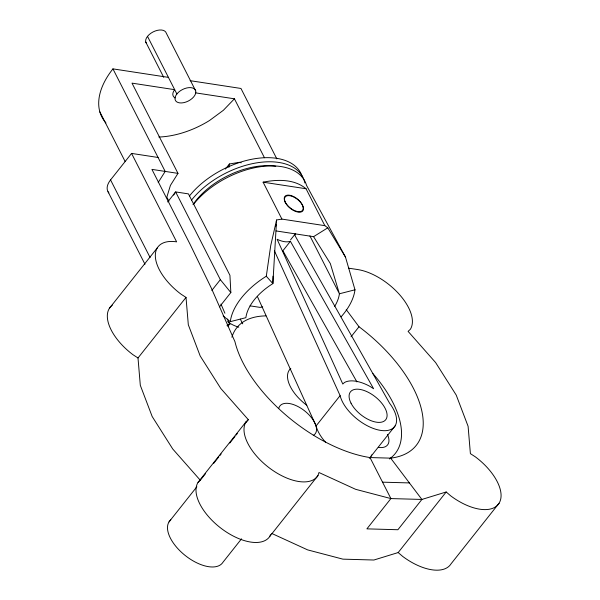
<?xml version="1.0" encoding="UTF-8"?>
<svg xmlns="http://www.w3.org/2000/svg" width="600" height="600" viewBox="0 0 600 600"><rect width="100%" height="100%" fill="white"/><g stroke="black" fill="none" stroke-linecap="round" stroke-linejoin="round"><path stroke-width="0.9" d="M273 276.188L272.88 283.605A50.58 29.01 -27 0 0 245.88 317.678L230.288 321.66L223.155 315.93M275.752 226.29L275.985 224.49M276.337 221.782L276.57 219.983L281.918 219.097L324.84 225.66L327.78 227.82L345.472 257.048L354.99 289.8A67.44 38.678 -27 0 1 341.108 316.83M266.295 276.233L270.72 245.61L276.57 219.983L272.88 283.605L266.295 276.233A67.44 38.678 -27 0 0 230.288 321.66M228.923 167.317L229.417 163.972L239.505 162.3L241.215 162.825M108.885 192.915A20.265 11.625 -27 0 1 110.558 179.917L131.565 153.413L176.625 241.853A44.955 22.973 38.4 0 0 155.4 257.288A44.955 22.973 38.4 0 0 181.028 294.173L186.015 297.405L188.31 324.757L200.175 355.942L220.77 388.455L248.31 419.67L246.045 421.793L198.045 482.362A44.955 22.973 38.4 0 0 221.685 528.765A44.955 22.973 38.4 0 0 269.97 536.153L270.472 534.623M269.97 536.153L317.97 475.582L318.983 472.522L355.627 489.315L390.9 498.577L421.897 499.447L446.19 491.978L450.75 495.893A44.955 22.973 38.4 0 0 499.028 503.28L451.028 563.85A44.955 22.973 38.4 0 1 402.743 556.463L398.183 552.555L373.897 560.018L342.9 559.148L307.627 549.885L271.808 533.475M158.205 182.49L165.18 171.42L112.935 68.873L168.413 77.363M175.215 97.95A11.242 6.45 -27 0 1 174.683 89.67L132.007 83.137L177.983 173.377L170.415 185.4L166.845 197.138L168.938 201.24M173.64 195.09L175.635 191.925L188.438 193.882L229.935 275.332L230.843 292.553L219.487 306.877M167.685 201.952L175.635 191.925L220.343 279.668L230.843 292.553M109.373 308.34L157.38 247.77M225.36 169.095L229.417 163.972M198.045 482.362L200.303 480.24L172.762 449.025L152.175 416.513L140.31 385.327L138.007 357.975L186.015 297.405M211.83 290.415L220.343 279.668M290.58 239.82L295.642 233.43M290.4 241.29C285.998 242.752 281.16 241.17 277.118 239.265L342.803 384.037L344.43 382.515A33.72 17.235 38.4 0 1 370.035 386.43L373.612 388.748L290.4 241.29L282.9 250.755L356.918 381.915M227.873 326.243L229.605 324.06L227.445 319.065M200.303 480.24L205.507 473.67M213.608 463.455L218.812 456.885M219.968 455.43L221.13 453.967M229.8 443.025L235.005 436.455M236.167 434.993L237.322 433.537M245.993 422.588L248.31 419.67M169.028 521.895L196.853 486.78M351.053 336.78L359.002 326.752L346.23 309.623M325.545 442.222A33.72 17.235 38.4 0 1 316.11 425.918L340.11 395.632L274.418 250.845M241.522 538.83L222.975 562.237A33.72 17.235 38.4 0 1 184.672 555.067A33.72 17.235 38.4 0 1 170.805 519.847M371.062 456.24L395.062 425.955M398.183 552.555L446.19 491.978M264.457 157.74L234.428 98.805L223.365 110.295L209.565 120.472A67.44 38.678 -27 0 1 158.85 137.032M226.995 325.702L228.33 324.45L229.605 324.06L229.928 324.697M276.09 230.94L313.582 236.67L327.78 227.82M354.99 289.8L339.405 293.782A50.58 29.01 -27 0 1 334.71 306.345M281.918 219.097L263.108 182.183C277.365 179.31 294.315 178.89 306.038 188.745L324.84 225.66M262.748 306.945L260.07 307.388L250.028 305.85M370.005 457.56L390.668 458.145L421.897 499.447L397.897 529.732L366.9 528.862L390.9 498.577L370.005 457.56A112.395 57.443 38.4 0 1 234.945 341.678L211.327 288.112L189.877 243.885L151.928 169.387L177.983 173.377M382.538 482.168L409.41 482.925M190.102 80.677L240.96 88.463L276.847 158.895M195.382 92.835L234.428 98.805M131.565 153.413L158.078 157.47M263.108 182.183L306.038 188.745M348.532 268.155L357.683 269.55A44.955 22.973 38.4 0 1 399.54 294.63A44.955 22.973 38.4 0 1 410.362 329.257L408.097 331.38L435.638 362.595L456.232 395.107L468.097 426.293L470.393 453.645L475.38 456.87A44.955 22.973 38.4 0 1 499.028 503.28M138.007 357.975L133.02 354.75A44.955 22.973 38.4 0 1 112.297 305.183M313.582 236.67L330.337 263.572L339.405 293.782L309.907 235.882M345.472 257.048L306.54 185.385A67.44 38.678 -27 0 0 258.532 167.002A67.44 38.678 -27 0 0 193.657 204.135M195.69 90.847A11.242 6.45 -27 0 0 178.718 92.055A11.242 6.45 -27 0 0 181.822 102.93A11.242 6.45 -27 0 0 195.69 90.847L166.328 33.218A11.242 6.45 -27 0 0 152.933 32.01A11.242 6.45 -27 0 0 146.587 43.553M147.51 36.345L176.88 93.975M145.77 42.082L163.74 77.355M240.292 319.072L242.715 323.835M99.863 111.9L125.175 161.58M110.558 179.917L150.097 257.505M108 191.67L144.983 264.255M257.37 296.46L316.11 425.918M220.958 304.087L224.917 313.245M193.005 204.6A61.77 35.43 -27 0 1 275.76 166.26M191.572 200.032A67.44 38.678 -27 0 1 257.767 162.69A67.44 38.678 -27 0 1 304.86 182.947M189.48 195.938A67.44 38.678 -27 0 1 254.355 158.797A67.44 38.678 -27 0 1 302.362 177.188M295.103 234.007A22.477 11.49 38.4 0 1 295.095 235.778L389.58 403.2A33.72 17.235 38.4 0 1 380.632 430.395A33.72 17.235 38.4 0 1 340.11 395.632M371.76 454.897A33.72 17.235 38.4 0 1 369.285 458.287M278.692 408.623A22.477 11.49 38.4 0 1 304.275 410.588A22.477 11.49 38.4 0 1 313.305 435.412M306.772 405.27A33.72 17.235 38.4 0 1 290.82 368.423M231.9 337.222A101.153 51.698 38.4 0 1 265.913 315.885M372.892 373.597A101.153 51.698 38.4 0 1 389.385 458.963M387.435 434.445A22.477 11.49 38.4 0 1 378.315 447.39M317.97 475.582A44.955 22.973 38.4 0 1 269.692 468.195A44.955 22.973 38.4 0 1 246.045 421.793M105.968 122.948A84.293 48.352 -27 0 1 112.935 68.873M238.77 327.188A67.44 38.678 -27 0 1 227.565 321.593M359.002 326.752A112.395 57.443 38.4 0 1 390.668 458.145M285.442 202.612A11.242 5.745 38.4 0 0 301.86 211.68A11.242 5.745 38.4 0 0 294.623 197.468A11.242 5.745 38.4 0 0 285.442 202.612M351.022 403.178A22.477 11.49 38.4 0 0 383.865 421.298A22.477 11.49 38.4 0 0 369.39 392.88A22.477 11.49 38.4 0 0 351.022 403.178M285.18 202.103A11.242 5.745 38.4 0 0 301.597 211.163A11.242 5.745 38.4 0 0 294.36 196.958A11.242 5.745 38.4 0 0 285.18 202.103"/></g></svg>
